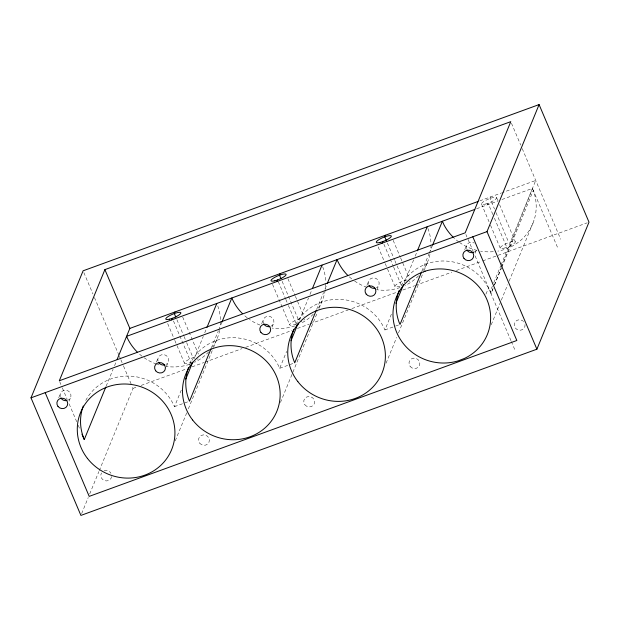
<?xml version="1.0" encoding="UTF-8"?>
<svg xmlns="http://www.w3.org/2000/svg" width="620" height="620" viewBox="0 0 620 620"><rect width="100%" height="100%" fill="white"/><g stroke="black" fill="none" stroke-linecap="round" stroke-linejoin="round"><path stroke-width="0.46" stroke-dasharray="3.1 2.33" d="M510.957 340.636L490.993 293.64L492.97 288.633M494.38 285.053L501.084 268.042M501.433 267.15L532.479 188.387L501.844 199.555M58.73 397.707L60.535 393.289M69.115 401.163L70.564 397.637M106.159 386.167L113.096 369.264M114.553 365.707L116.374 361.259M81.639 513.624L88.242 497.527M89.714 493.946L98.882 471.58M99.254 470.689L133.006 388.384L131.874 385.71M156.442 362.08L158.247 357.67M166.47 366.428L168.276 362.018M85.761 400.419A49.181 46.686 22.3 0 1 131.153 376.185A49.181 46.686 22.3 0 1 174.46 406.674L181.397 389.771M194.168 358.631L203.29 336.381M204.747 332.824L206.576 328.375M211.389 347.812L218.325 330.902M218.69 330.018L221.968 322.005M175.243 440.828L186.915 412.37M188.371 408.812L213.172 348.347M213.536 347.456L216.814 339.458M261.671 323.725L263.477 319.315M272.056 327.19L273.505 323.656M189.472 365.203A49.181 46.686 22.3 0 1 234.562 337.729A49.181 46.686 22.3 0 1 279.69 368.319L286.626 351.408M299.398 320.269L308.52 298.026M309.977 294.469L311.806 290.013M316.619 309.45L323.555 292.547M325.012 288.982L326.469 285.425M280.472 402.465L292.508 373.124M292.873 372.233L317.673 311.767M319.13 308.21L322.044 301.095M366.901 285.363L368.706 280.953M376.929 289.711L378.735 285.301M295.817 324.477A49.181 46.686 22.3 0 1 341.163 299.437A49.181 46.686 22.3 0 1 384.919 329.956L392.22 312.162M404.263 282.798L413.749 259.664M415.206 256.106L417.035 251.658M421.933 271.056L428.87 254.154M429.234 253.262L432.156 246.148M386.066 363.219L396.645 337.427M398.466 332.987L423.631 271.63M423.995 270.738L427.273 262.733M464.729 249.705L466.535 245.295M487.429 204.809L488.079 203.221L492.939 214.683M490.683 196.866L490.032 198.454L494.52 209.041M475.114 253.169L476.563 249.635A5.464 5.185 22.3 0 1 474.269 252.084M490.993 293.64L490.149 291.594L492.342 286.262M493.799 282.697L500.735 265.794M501.1 264.903L535.734 180.443L502.394 192.595M493.032 288.641L491.203 293.105L488.405 287.928A49.181 46.686 22.3 0 0 428.443 263.237L422.592 265.492A49.181 46.686 22.3 0 0 401.233 285.75M494.496 285.068L501.448 268.111M501.82 267.212L533.293 190.441L532.479 188.387M491.249 324.725L500.007 303.382M501.324 300.134L507.664 284.712M509.121 281.154L533.921 220.689M485.902 294.159L488.529 288.192M479.787 200.841L501.495 192.929M476.61 208.746L498.24 200.865M133.006 388.384L137.547 386.725M141.182 385.408L185.69 369.179M192.045 366.862L203.856 362.553M204.763 362.227L242.009 348.649M245.644 347.324L291.966 330.437M297.414 328.453L309.225 324.144M310.132 323.818L348.285 309.907M351.92 308.582L396.428 292.361M402.791 290.036L414.594 285.735M415.501 285.401L451.841 272.157M456.382 270.506L481.818 261.229M482.724 260.904L587.187 222.82M174.46 406.674L189.495 401.194M279.69 368.319L294.725 362.84M384.919 329.956L394.708 326.391M395.591 326.066L400.039 324.446M468.007 239.328L473.254 251.472M557.434 247.171L533.293 190.441A49.181 46.686 22.3 0 1 509.842 247.365L503.99 249.628A49.181 46.686 22.3 0 1 497.86 251.123M511.477 123.287L520.738 145.111M522.234 148.645L560.689 239.235M496.566 197.578L498.061 201.105M499.557 204.631L515.282 241.668M496.015 212.567L508.749 242.544M494.442 218.209L506.788 247.31M481.539 204.104L489.025 221.735M490.521 225.262L500.255 248.194M465.891 234.445L466.93 236.894M511.337 341.519L515.104 350.385M393.165 240.358L400.272 257.114M400.652 257.998L409.262 278.279M387.376 243.001L394.49 259.757M394.863 260.64L396.73 265.05M397.11 265.933L403.473 280.922M383.927 244.241L393.281 266.282M393.661 267.166L401.52 285.688A8.2 1.86 -23 0 1 395.49 285.332A8.2 1.86 -23 0 1 407.1 279.868M378.138 246.884L384.873 262.756M385.253 263.639L387.12 268.049M387.492 268.933L394.979 286.564M287.936 278.721L295.043 295.476M295.422 296.352L304.033 316.634M282.147 281.364L298.243 319.285M278.318 281.72L285.433 298.476M285.804 299.351L288.052 304.645M288.424 305.528L295.911 323.167M272.537 284.363L289.749 324.926M182.706 317.076L198.423 354.113M176.917 319.726L183.652 335.598M184.032 336.482L186.271 341.767M186.651 342.651L193.014 357.639M173.468 320.959L191.061 362.406M167.679 323.601L174.414 339.481M174.793 340.357L176.661 344.767M177.033 345.65L184.52 363.289M83.855 272.591L92.93 293.965M94.442 297.53L119.017 355.43M119.397 356.322L120.528 358.988M120.908 359.879L123.178 365.226M123.55 366.118L131.494 384.819M59.691 381.656L61.953 387.004M62.333 387.895L67.247 399.474M69.138 403.93L76.702 421.739M78.213 425.305L79.724 428.87M475.129 255.928L490.149 291.594M493.357 251.704A49.181 46.686 22.3 0 1 480.608 251.154M477.02 250.41A49.181 46.686 22.3 0 1 459.552 242.482M458.8 241.947A49.181 46.686 22.3 0 1 453.879 237.855M60.31 396.637A5.464 5.185 22.3 0 1 63.69 390.492A5.464 5.185 22.3 0 1 70.463 393.429A5.464 5.185 22.3 0 1 68.262 400.086M219.674 330.297A49.181 46.686 22.3 0 1 212.559 347.068M208.723 351.85A49.181 46.686 22.3 0 1 194.541 362.266M189.565 364.289A49.181 46.686 22.3 0 1 166.253 366.443M159.084 364.893A49.181 46.686 22.3 0 1 157.333 364.343M156.465 364.048A49.181 46.686 22.3 0 1 144.212 357.81M141.995 356.182A49.181 46.686 22.3 0 1 138.5 353.229M217.767 305.962A49.181 46.686 22.3 0 1 220.511 320.711M220.519 321.586A49.181 46.686 22.3 0 1 220.216 326.841M325.206 290.214A49.181 46.686 22.3 0 1 317.285 309.426M313.348 314.131A49.181 46.686 22.3 0 1 301.367 323.113M294.795 325.934A49.181 46.686 22.3 0 1 272.397 328.205M259.966 325.043A49.181 46.686 22.3 0 1 249.442 319.447M247.225 317.828A49.181 46.686 22.3 0 1 244.412 315.487M322.687 266.763A49.181 46.686 22.3 0 1 325.74 282.348M325.748 283.224A49.181 46.686 22.3 0 1 325.337 289.354M429.954 254.44A49.181 46.686 22.3 0 1 423.018 270.351M418.578 275.776A49.181 46.686 22.3 0 1 405 285.549M400.024 287.572A49.181 46.686 22.3 0 1 376.712 289.726M366.924 287.324A49.181 46.686 22.3 0 1 354.671 281.085M351.734 278.899A49.181 46.686 22.3 0 1 348.959 276.512M427.916 228.4A49.181 46.686 22.3 0 1 430.97 243.993M430.978 244.869A49.181 46.686 22.3 0 1 430.567 250.992M466.31 248.636A5.464 5.185 22.3 0 1 474.261 243.032M158.023 361.018A5.464 5.185 22.3 0 1 161.401 354.873A5.464 5.185 22.3 0 1 168.175 357.81A5.464 5.185 22.3 0 1 165.982 364.467M263.485 323.315A5.464 5.185 22.3 0 1 266.197 316.673A5.464 5.185 22.3 0 1 273.304 319.238A5.464 5.185 22.3 0 1 271.211 326.104M368.481 284.301A5.464 5.185 22.3 0 1 371.861 278.155A5.464 5.185 22.3 0 1 378.634 281.085A5.464 5.185 22.3 0 1 376.441 287.742M198.059 358.841A8.2 1.86 -23 0 1 197.4 359.298M192.045 362.026A8.2 1.86 -23 0 1 184.714 362.429A8.2 1.86 -23 0 1 195.811 356.771M304.591 319.261A8.2 1.86 -23 0 1 303.839 320.044M301.886 321.408A8.2 1.86 -23 0 1 301.064 321.888M296.29 324.043A8.2 1.86 -23 0 1 290.261 323.694A8.2 1.86 -23 0 1 301.87 318.231M409.502 281.271A8.2 1.86 -23 0 1 409.068 281.681M525.016 324.508A5.464 5.185 22.3 0 1 518.932 330.166A5.464 5.185 22.3 0 1 514.623 322.834A5.464 5.185 22.3 0 1 522.939 320.974M523.474 321.447A5.464 5.185 22.3 0 1 523.939 321.974M111.616 476.571A5.464 5.185 22.3 0 1 104.493 480.593A5.464 5.185 22.3 0 1 101.533 472.936M104.16 470.805A5.464 5.185 22.3 0 1 110.933 473.254M485.274 204.088A8.2 1.86 -23 0 0 496.636 197.811A8.2 1.86 -23 0 0 485.251 200.617A8.2 1.86 -23 0 0 485.274 204.088M503.99 248.178A8.2 1.86 -23 0 0 515.352 241.901A8.2 1.86 -23 0 0 503.967 244.706A8.2 1.86 -23 0 0 503.99 248.178M199.648 443.122A5.464 5.185 22.3 0 0 208.963 442.262A5.464 5.185 22.3 0 0 203.236 434.884A5.464 5.185 22.3 0 0 199.648 443.122M304.877 404.759A5.464 5.185 22.3 0 0 314.193 403.899A5.464 5.185 22.3 0 0 308.466 396.521A5.464 5.185 22.3 0 0 304.877 404.759M410.107 366.397A5.464 5.185 22.3 0 0 419.422 365.537A5.464 5.185 22.3 0 0 413.695 358.166A5.464 5.185 22.3 0 0 410.107 366.397"/><path stroke-width="0.93" d="M31 397.839L83.096 270.808L539.09 104.586L589 222.162L536.904 349.192L80.91 515.414L31 397.839L486.995 231.617L539.09 104.586M104.896 269.615L59.311 380.765L465.194 232.81L510.779 121.659L104.896 269.615L129.851 328.406L117.102 359.476M81.995 434.209L84.266 439.557L105.795 387.058M171.694 319.904L172.345 318.316M174.949 311.961L174.298 313.55L175.793 317.076M185.775 379.091L192.704 362.188M206.94 327.484L216.791 303.459M211.025 348.696L189.495 401.194A49.181 46.686 22.3 0 1 188.495 367.637M221.968 322.005L231.826 297.98A49.181 46.686 22.3 0 0 242.42 313.604M276.923 281.542L277.574 279.953M280.178 273.606L279.527 275.195L281.023 278.721M291.005 340.737L298.298 322.935M312.534 288.238L322.02 265.104M316.254 310.341L294.725 362.84A49.181 46.686 22.3 0 1 293.725 329.274M327.197 283.65L337.055 259.625A49.181 46.686 22.3 0 0 347.649 275.241M382.153 243.179L382.803 241.599M385.408 235.244L384.757 236.832L386.624 241.242M395.87 303.265L403.527 284.58M417.4 250.767L427.25 226.742M421.569 271.947L400.039 324.446L399.14 322.423A49.181 46.686 22.3 0 1 399.094 290.532M432.52 245.256L442.37 221.231L444.029 224.936A49.181 46.686 22.3 0 0 453.22 237.22M129.851 328.406L477.974 201.5M474.811 209.405L126.596 336.342A49.181 46.686 22.3 0 0 137.191 351.966M486.995 231.617L536.904 349.192M472.812 236.786L516.832 340.496L89.203 496.38L45.182 392.669M84.266 439.557A49.181 46.686 22.3 0 1 83.266 405.992M298.135 324.64A49.181 46.686 22.3 0 1 296.476 325.322M473.634 252.363A5.464 5.185 22.3 0 1 466.852 249.914M164.672 364.94A5.464 5.185 22.3 0 1 158.565 362.297M269.901 326.585A5.464 5.185 22.3 0 1 263.795 323.935M375.131 288.222A5.464 5.185 22.3 0 1 369.024 285.58M66.96 400.559A5.464 5.185 22.3 0 1 60.853 397.916M425.18 271.173L419.337 273.435A49.181 46.686 22.3 0 0 397.064 333.258A49.181 46.686 22.3 0 0 458.405 360.778L464.256 358.515A49.181 46.686 22.3 0 0 486.529 298.693A49.181 46.686 22.3 0 0 425.18 271.173M87.389 458.343A49.181 46.686 22.3 0 0 171.228 450.608A49.181 46.686 22.3 0 0 119.699 384.214A49.181 46.686 22.3 0 0 87.389 458.343M192.619 419.988A49.181 46.686 22.3 0 0 276.458 412.246A49.181 46.686 22.3 0 0 224.928 345.851A49.181 46.686 22.3 0 0 192.619 419.988M297.848 381.626A49.181 46.686 22.3 0 0 381.688 373.891A49.181 46.686 22.3 0 0 330.158 307.497A49.181 46.686 22.3 0 0 297.848 381.626M169.539 319.184A8.2 1.86 -23 0 0 180.9 312.906A8.2 1.86 -23 0 0 169.516 315.712A8.2 1.86 -23 0 0 169.539 319.184M274.769 280.821A8.2 1.86 -23 0 0 286.13 274.544A8.2 1.86 -23 0 0 274.745 277.349A8.2 1.86 -23 0 0 274.769 280.821M379.998 242.459A8.2 1.86 -23 0 0 391.36 236.189A8.2 1.86 -23 0 0 379.983 238.995A8.2 1.86 -23 0 0 379.998 242.459M57.993 406.433A5.464 5.185 22.3 0 0 67.309 405.581A5.464 5.185 22.3 0 0 61.581 398.203A5.464 5.185 22.3 0 0 57.993 406.433M155.705 370.814A5.464 5.185 22.3 0 0 165.021 369.954A5.464 5.185 22.3 0 0 159.293 362.584A5.464 5.185 22.3 0 0 155.705 370.814M260.935 332.46A5.464 5.185 22.3 0 0 270.25 331.599A5.464 5.185 22.3 0 0 264.523 324.221A5.464 5.185 22.3 0 0 260.935 332.46M366.164 294.097A5.464 5.185 22.3 0 0 375.48 293.237A5.464 5.185 22.3 0 0 369.753 285.859A5.464 5.185 22.3 0 0 366.164 294.097M463.993 258.439A5.464 5.185 22.3 0 0 473.308 257.579A5.464 5.185 22.3 0 0 467.581 250.201A5.464 5.185 22.3 0 0 463.993 258.439"/></g></svg>
